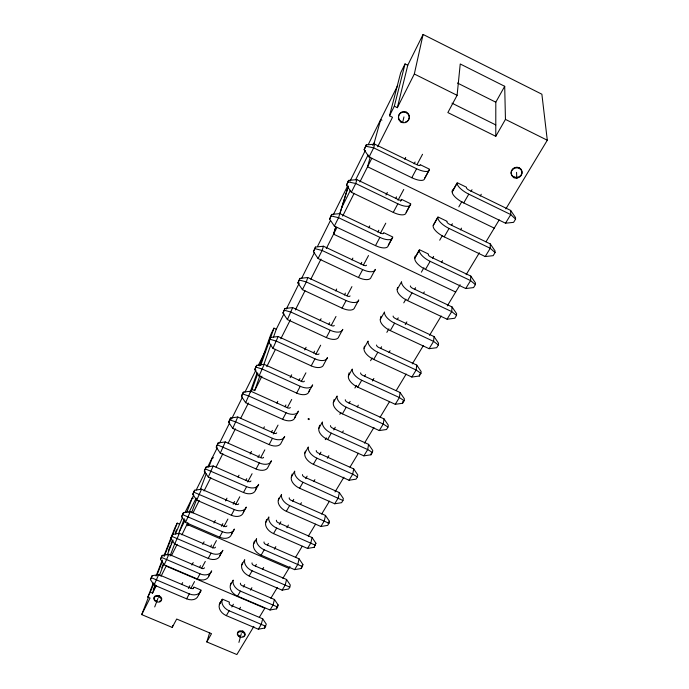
<?xml version="1.0" encoding="UTF-8"?>
<svg xmlns="http://www.w3.org/2000/svg" width="689" height="689" viewBox="0 0 689 689"><rect width="100%" height="100%" fill="white"/><g stroke="black" fill="none" stroke-linecap="round" stroke-linejoin="round"><path stroke-width="1.03" d="M495.779 136.31L495.804 102.196L504.701 86.306L460.235 63.982L457.1 95.315L447.859 112.574L495.779 136.31L505.45 119.386L504.701 86.306M495.055 252.57L490.249 248.281L449.056 228.447A13.108 4.952 29.4 0 1 437.859 217.423L433.123 225.82A13.039 5.03 29.4 0 0 444.216 236.861L485.211 256.549L493.169 255.662L495.055 252.57L495.064 250.925L490.292 243.923L449.435 224.235A2.877 1.085 29.4 0 1 446.98 221.824M490.292 243.923L490.249 248.281L485.211 256.549M415.105 256.196L414.795 258.297A12.772 5.305 29.5 0 0 425.501 269.399L465.747 288.527L473.567 287.597L475.384 284.635L475.444 282.929L470.776 276.074L430.659 256.937A2.816 1.145 29.5 0 1 428.291 254.517M470.776 276.074L470.578 280.595L465.747 288.527M397.553 287.408L397.2 289.475A12.523 5.546 29.6 0 0 407.535 300.619L447.066 319.214L454.757 318.258L456.506 315.416L456.618 313.65L452.044 306.932L412.642 288.321A2.765 1.206 29.6 0 1 410.36 285.892M452.044 306.932L451.7 311.6L447.066 319.214M380.888 316.311L380.302 319.429A12.273 5.779 29.6 0 0 390.293 330.599L429.118 348.694L436.688 347.712L438.359 344.982L438.523 343.165L434.044 336.577L395.34 318.473A2.704 1.257 29.6 0 1 393.126 316.036M466.462 187.735A2.937 1.016 29.4 0 0 469.011 190.121L510.644 210.412L515.518 217.552L515.57 219.136L513.598 222.349L505.511 223.21L463.731 202.928A13.315 4.72 29.4 0 1 452.225 191.964L452.415 189.863M434.044 336.577L433.57 341.374L429.118 348.694M364.472 346.145L364.05 348.229A12.04 5.977 29.7 0 0 373.714 359.425L411.858 377.038L419.308 376.03L420.927 373.404L421.134 371.552L416.742 365.075L378.709 347.454A2.653 1.3 29.7 0 1 376.564 345.017M419.308 376.03L419.523 374.17M416.742 365.075L416.147 370.002L411.858 377.038M349.099 372.818L348.41 375.944A11.808 6.167 29.8 0 0 357.763 387.149L395.262 404.305L402.591 403.28L404.15 400.748L404.4 398.853L400.085 392.506L362.707 375.341A2.601 1.344 29.8 0 1 360.631 372.895M402.591 403.28L402.85 401.377M400.085 392.506L399.387 397.536L395.262 404.305M334.079 399.517L333.347 402.634A11.592 6.33 29.8 0 0 342.407 413.839L379.277 430.556L386.503 429.514L387.993 427.077L388.286 425.147L384.057 418.912L347.299 402.187A2.558 1.378 29.8 0 1 345.292 399.732M384.057 418.912L383.248 424.036L379.277 430.556M319.601 425.242L318.843 428.351A11.386 6.485 29.9 0 0 327.619 439.548L363.878 455.86L370.992 454.792L372.43 452.44L372.758 450.485L368.606 444.362L332.451 428.05A2.506 1.412 29.9 0 1 330.513 425.595M370.992 454.792L371.319 452.828M368.606 444.362L367.702 449.572L363.878 455.86M305.373 451.088L304.848 453.147A11.179 6.623 30 0 0 313.366 464.334L349.03 480.242L356.032 479.165L357.427 476.9L357.78 474.91L353.707 468.899L318.146 452.983A2.463 1.447 30 0 1 316.26 450.537M353.707 468.899L352.725 474.178L349.03 480.242M292.162 474.015L291.344 477.072A10.981 6.744 30.1 0 0 299.612 488.243L334.708 503.771L341.606 502.686L342.95 500.498L343.337 498.483L339.332 492.575L304.34 477.029A2.42 1.473 30.1 0 1 302.505 474.592M339.332 492.575L338.265 497.923L334.708 503.771M278.881 498.104L278.313 500.171A10.791 6.856 30.2 0 0 286.331 511.324L320.876 526.491L327.68 525.388L328.972 523.278L329.394 521.237L325.458 515.424L291.008 500.248A2.377 1.499 30.1 0 1 289.234 497.811M325.458 515.424L324.321 520.841L320.876 526.491M266.583 519.42L265.721 522.486A10.611 6.95 30.2 0 0 273.516 533.613L307.518 548.427L314.227 547.316L314.666 545.257M314.227 547.316L315.915 543.225L312.048 537.506L278.141 522.675A2.343 1.524 30.2 0 1 276.418 520.247M312.048 537.506L310.842 542.975L307.518 548.427M406.269 112.677L406.389 112.135M397.346 107.673L407.759 65.248L405.063 63.905L394.332 106.192L397.346 107.673L414.33 74.007L423.098 34.45L541.881 94.221L547.299 140.229L505.855 208.896M254.439 540.96L253.543 544.06A10.438 7.045 30.3 0 0 261.122 555.153L294.608 569.639L301.214 568.52L302.428 566.547L302.893 564.472L299.095 558.848L265.696 544.353A2.3 1.542 30.3 0 1 264.025 541.933M402.712 122.427L403.943 116.923M301.214 568.52L301.687 566.444M401.317 122.521L401.575 121.41M299.095 558.848L297.82 564.36L294.608 569.639M242.373 562.887L241.77 564.928A10.266 7.123 30.4 0 0 249.142 575.978L282.12 590.146L288.639 589.017L289.811 587.114L290.293 585.021L286.564 579.492L253.664 565.316A2.265 1.559 30.4 0 1 252.036 562.896M286.564 579.492L285.229 585.047L282.12 590.146M230.996 583.066L230.376 585.125A10.102 7.191 30.6 0 0 237.55 596.131L270.045 609.998L276.47 608.861L277.598 607.009L278.106 604.916L274.429 599.473L242.028 585.598A2.222 1.576 30.5 0 1 240.444 583.187M276.47 608.861L276.806 607.457M274.429 599.473L273.051 605.054L270.045 609.998M219.972 602.642L219.343 604.675A9.939 7.252 30.7 0 0 226.328 615.639L258.341 629.212L264.679 628.067L265.213 625.956M264.679 628.067L266.307 624.165L262.69 618.808L230.755 605.235A2.188 1.593 30.6 0 1 229.213 602.832M262.69 618.808L261.252 624.423L258.341 629.212M377.632 146.783L392.515 117.268L389.509 115.795L400.697 72.715L405.063 63.905M304.392 381.112A2.567 1.395 28.1 0 1 301.67 381.422L264.188 364.36L256.696 365.325L255.412 367.9L254.758 369.7L259.047 376.039L296.649 393.083A11.653 6.408 28.1 0 0 309.017 391.576L309.576 389.526M238.919 642.398L241.322 633.622M242.373 632.571L242.855 630.814M239.677 636.851L239.918 635.981M420.083 165.127A2.954 1.033 28.3 0 1 417.258 164.904L374.678 144.156L373.662 147.842L369.071 156.98L411.798 177.719A13.392 4.78 28.3 0 0 424.648 178.554L429.454 169.692A13.47 4.702 28.3 0 1 416.595 168.745L373.662 147.842L365.825 146.275L364.119 149.702L369.071 156.98M370.234 157.126L367.547 166.772L494.254 228.119M373.92 143.898L380.681 119.619L381.913 120.222M290.293 407.44A2.523 1.43 28 0 1 287.589 407.802L250.736 391.171L243.363 392.153L242.123 394.642L241.451 396.476L245.654 402.695L282.619 419.317A11.437 6.554 28 0 0 294.909 417.568L295.486 415.527M401.463 199.879A2.894 1.102 28.3 0 1 398.655 199.75L356.885 179.622L355.739 183.515L351.347 192.265L393.264 212.393A13.117 5.09 28.3 0 0 406.054 212.806L410.67 204.314A13.186 5.012 28.3 0 1 397.854 203.798L355.739 183.515L348.134 181.862L346.498 185.143L351.347 192.265M365.825 146.275L366.229 144.897L374.678 144.156M364.119 149.702L366.229 144.897M250.925 480.931A2.394 1.516 27.9 0 1 248.281 481.43L213.202 465.971L206.166 467.004L205.055 469.235L204.323 471.173L208.302 477.064L243.484 492.514A10.843 6.924 27.9 0 0 255.516 490.146L256.454 487.071M253.871 626.387L236.87 654.55L206.812 641.933L209.654 632.743M383.618 233.201A2.834 1.163 28.3 0 1 380.819 233.158L339.832 213.607L338.575 217.698L334.363 226.078L375.488 245.628A12.85 5.366 28.3 0 0 388.226 245.654L392.652 237.507A12.91 5.297 28.3 0 1 379.897 237.386L338.575 217.698L331.185 215.958L329.618 219.102L334.363 226.078M339.953 213.357L348.35 186.056L339.978 213.323M333.588 234.114L335.776 227L333.562 234.157L455.679 292.024M348.134 181.862L348.582 180.397L356.885 179.622M346.498 185.143L348.582 180.397M238.704 503.754A2.351 1.533 27.9 0 1 236.077 504.288L201.558 489.19L194.617 490.241L193.549 492.394L192.799 494.349L196.709 500.145L231.332 515.234A10.662 7.028 27.9 0 0 243.277 512.694L243.915 510.661M226.888 525.802A2.308 1.559 27.8 0 1 224.287 526.379L190.302 511.626L183.463 512.685L182.43 514.769L181.663 516.741L185.513 522.443L219.593 537.187A10.481 7.114 27.8 0 0 231.444 534.483L232.098 532.433M366.496 265.17A2.773 1.223 28.2 0 1 363.706 265.213L323.468 246.214L322.107 250.469L318.068 258.521L358.444 277.512A12.591 5.615 28.2 0 0 371.113 277.185L375.359 269.356A12.652 5.555 28.2 0 1 362.672 269.606L322.107 250.469L314.925 248.66L313.426 251.683L318.068 258.521M331.185 215.958L331.676 214.425L339.832 213.607M215.468 547.126A2.274 1.576 27.8 0 1 212.884 547.738L179.416 533.312L172.681 534.388L171.682 536.395L170.906 538.393L174.687 544L208.242 558.417A10.309 7.191 27.8 0 0 220.006 555.558L220.997 552.526M329.618 219.102L331.676 214.425M350.046 295.874A2.722 1.275 28.2 0 1 347.273 295.994L307.768 277.512L306.312 281.93L302.428 289.664L342.071 308.129A12.342 5.848 28.2 0 0 354.671 307.466L358.754 299.948A12.402 5.788 28.2 0 1 346.136 300.533L306.312 281.93L299.319 280.053L297.881 282.955L302.428 289.664M204.418 567.762A2.239 1.593 27.7 0 1 201.851 568.399L168.891 554.292L162.251 555.368L161.286 557.323L160.494 559.33L164.215 564.851L197.269 578.949A10.146 7.26 27.7 0 0 208.939 575.952L209.611 573.911M313.426 251.683L315.459 247.067L323.468 246.214M314.925 248.66L315.459 247.067M334.234 325.389A2.67 1.318 28.2 0 1 331.487 325.578L292.67 307.595L287.399 319.584L326.336 337.558A12.101 6.046 28.2 0 0 338.867 336.585L342.795 329.359A12.161 6.003 28.2 0 1 330.246 330.255L291.128 312.151L284.324 310.214L282.938 313.004L287.399 319.584M297.881 282.955L299.887 278.399L307.768 277.512M299.319 280.053L299.887 278.399M319.033 353.784A2.618 1.361 28.1 0 1 316.294 354.034L278.158 336.525L272.947 348.35L311.204 365.85A11.868 6.235 28.1 0 0 323.658 364.602L327.439 357.643A11.928 6.192 28.1 0 1 314.968 358.823L276.539 341.21L269.916 339.221L268.581 341.899L272.947 348.35M148.678 596.7L141.701 614.605L172.207 627.412L172.922 625.388M282.938 313.004L284.927 308.508L292.67 307.595M284.324 310.214L284.927 308.508M257.841 373.36L252.105 389.44L254.672 390.594L259.986 375.505M263.887 364.438L270.975 344.311M273.455 337.266L276.298 329.221L283.954 313.831M264.188 364.36L259.047 376.039M269.916 339.221L270.536 337.464L278.158 336.525M260.709 365.325L273.964 328.153L276.298 329.221M250.193 392.084L257.066 372.895M259.598 365.825L270.811 334.509L273.964 328.153M250.736 391.171L245.654 402.695M268.581 341.899L270.536 337.464M254.758 369.7L256.696 365.325M276.694 432.821A2.48 1.464 28 0 1 274.015 433.226L237.774 417.009L232.753 428.386L269.106 444.594A11.231 6.692 28 0 0 281.31 442.622L284.686 436.395A11.282 6.657 28 0 1 272.465 438.316L235.957 422.004L229.816 419.885L228.619 422.279L232.753 428.386M241.451 396.476L243.363 392.153M263.586 457.298A2.437 1.49 28 0 1 260.924 457.754L225.269 441.925L220.308 453.164L256.067 468.976A11.033 6.812 28 0 0 268.185 466.806L271.449 460.795A11.084 6.787 28 0 1 259.305 462.922L217.405 444.844L216.251 447.161L220.308 453.164M213.202 465.971L208.302 477.064M228.619 422.279L230.514 418.016L237.774 417.009M229.816 419.885L230.514 418.016M201.558 489.19L196.709 500.145M181.913 534.862L187.864 522.598M191.576 512.754L196.847 498.776M200.353 489.491L206.235 473.894M208.776 467.151L212.47 457.375M216.251 447.161L218.12 442.949L225.269 441.925M217.405 444.844L218.12 442.949M190.302 511.626L185.513 522.443M156.369 601.695L156.687 600.851M154.715 606.931L157.936 598.405M158.711 597.217L159.357 595.511M204.323 471.173L206.166 467.004M170.019 556.032L174.817 543.518M178.477 533.958L184.308 518.757M186.822 512.177L192.352 497.759L193.333 498.181M179.416 533.312L174.687 544M168.891 554.292L164.215 564.851M192.799 494.349L194.617 490.241M181.663 516.741L183.463 512.685M141.701 614.605L150.047 598.052L147.834 597.113L150.305 592.187L152.527 593.126L155.628 585.116M159.503 575.1L163.767 564.084M167.255 555.067L173.068 540.047M175.394 534.044L182.542 517.456M193.721 587.734A2.196 1.602 27.6 0 1 191.172 588.406L158.703 574.6L154.078 585.03L186.641 598.827A9.982 7.329 27.6 0 0 198.217 595.701L200.887 590.783A10.016 7.312 27.6 0 1 189.286 593.875L151.356 577.709L150.417 579.595L154.078 585.03M153.156 590.025L155.103 585.004M161.717 567.951L163.267 563.938M168.323 550.899L170.269 545.877M171.053 543.871L172.216 540.865M175.325 532.838L176.496 529.824M147.834 597.113L153.311 583.083M156.05 576.064L162.32 560.019M163.887 556.014L174.842 527.946L177.228 523.14L179.269 524.028M170.906 538.393L172.681 534.388M150.305 592.187L153.819 583.178M156.937 575.177L162.406 561.165M164.352 556.161L177.228 523.14M160.494 559.33L162.251 555.368M151.356 577.709L152.157 575.685L158.703 574.6M150.417 579.595L152.157 575.685M184.876 512.771L193.79 494.874M196.184 490.068L205.279 471.819M207.665 467.013L217.242 447.79M219.627 442.993L229.661 422.848M231.573 419.015L242.562 396.95M244.948 392.153L255.938 370.096M258.323 365.299L265.007 351.872M286.348 309.025L299.276 283.067M301.67 278.261L314.606 252.295M317.474 246.533L330.41 220.566M333.278 214.796L347.644 185.952M350.055 181.112L365.368 150.366M368.245 144.604L397.708 85.436M407.759 65.248L423.098 34.45M179.416 531.52L185.152 520.066M188.975 512.427L196.158 498.104M341.761 207.501L350.365 190.328M355.627 179.829L368.064 155.016M372.844 145.474L374.273 142.614M251.149 391.352L252.105 389.44M389.509 115.795L394.332 106.192M152.527 593.126L156.291 585.676M160.985 576.357L166.152 566.117L264.834 608.215L259.357 617.301M171.406 555.696L177.142 544.336M192.972 512.943L199.233 500.515M204.056 490.956L210.808 477.572M216.105 467.056L222.857 453.681M228.162 443.165L235.388 428.825M240.694 418.309L248.41 403.013M254.672 390.594L261.932 376.194M266.772 366.6L275.479 349.323M280.811 338.764L290.491 319.575M295.331 309.972L305.012 290.784M310.817 279.26L320.979 259.107M326.302 248.548L336.93 227.473M342.674 216.096L354.155 193.325M359.891 181.948L371.871 158.203M187.709 525.785L188.674 523.89M181.689 584.505L182.663 582.644M191.904 565.032L193.196 562.56M202.738 544.362L204.082 541.812M213.943 522.994L215.33 520.359M225.536 500.903L226.965 498.173M238.015 477.098L239.005 475.221M250.133 454.008L251.468 451.45M263.456 428.584L264.387 426.818M276.814 403.117L277.779 401.282M290.172 377.65L291.671 374.79M304.71 349.926L306.097 347.29M320.127 320.549L321.083 318.723M335.664 290.913L336.663 289.018M351.933 259.891L352.871 258.108M368.779 227.775L369.743 225.923M385.952 195.021L387.339 192.386M404.727 159.228L405.683 157.402M188.373 588.484L189.854 585.702M199.621 567.323L200.49 565.686M210.584 546.696L211.489 545.008M221.453 526.258L222.848 523.623M233.158 504.236L234.604 501.514M245.766 480.517L246.765 478.64M258.005 457.505L259.357 454.947M271.466 432.167L272.405 430.41M284.962 406.794L285.935 404.96M298.957 380.466L299.965 378.571M313.598 352.914L314.528 351.166M328.696 324.519L329.661 322.702M344.388 294.995L345.396 293.101M360.821 264.085L361.768 262.311M377.83 232.098L378.812 230.247M395.641 198.587L396.571 196.839M414.123 163.81L415.097 161.984M190.844 588.484L194.522 581.585M201.481 568.546L205.288 561.423M212.47 547.953L216.406 540.589M223.779 526.758L227.895 519.05M235.526 504.744L239.781 496.769M247.678 481.973L252.088 473.713M260.675 457.617L264.826 449.839M273.249 434.053L278.029 425.104M287.261 407.802L291.714 399.448M301.205 381.663L305.916 372.827M315.769 354.37L320.669 345.198M331.297 325.277L335.991 316.475M347.041 295.77L351.924 286.624M363.31 265.282L368.503 255.55M380.362 233.321L385.771 223.193M398.027 200.215L403.771 189.458M417.052 164.559L422.546 154.267M186.641 598.827L189.286 593.875M197.269 578.949L199.999 573.842A10.18 7.243 27.7 0 0 211.695 570.88L208.939 575.952M208.242 558.417L211.067 553.138A10.352 7.174 27.8 0 0 222.857 550.313L220.006 555.558M219.593 537.187L222.513 531.727A10.524 7.088 27.8 0 0 234.389 529.057L231.444 534.483M231.332 515.234L234.355 509.584A10.705 7.002 27.9 0 0 246.317 507.078L243.277 512.694M243.484 492.514L246.61 486.658A10.895 6.899 27.9 0 0 258.668 484.341L255.516 490.146M256.067 468.976L259.305 462.922M269.106 444.594L272.465 438.316M282.619 419.317L286.107 412.797A11.489 6.52 28 0 0 298.415 411.109L294.909 417.568M296.649 393.083L300.266 386.322A11.704 6.365 28.1 0 0 312.66 384.875L309.017 391.576M311.204 365.85L314.968 358.823M326.336 337.558L330.246 330.255M342.071 308.129L346.136 300.533M358.444 277.512L362.672 269.606M375.488 245.628L379.897 237.386M393.264 212.393L397.854 203.798M411.798 177.719L416.595 168.745M172.207 627.412L176.694 619.032L211.523 633.691L206.812 641.933M193.075 588.699L193.953 587.054L201.11 590.103L198.449 595.02M400.55 201.274L401.566 199.379L410.756 203.806L406.148 212.298M388.329 245.12L392.747 236.982L383.73 232.675M424.717 178.072L429.523 169.218L420.161 164.654M219.558 603.986L222.306 599.12L229.42 602.143M414.873 257.755L419.412 249.702L428.36 253.974M433.183 225.303L437.92 216.906L447.023 221.307M452.268 191.464L457.212 182.714L466.487 187.236M219.343 604.675L222.091 599.8A9.982 7.243 30.6 0 0 229.118 610.781L265.782 626.275M230.376 585.125L233.218 580.095A10.137 7.174 30.5 0 0 240.435 591.119L277.598 607.009M241.77 564.928L244.698 559.735A10.309 7.105 30.4 0 0 252.122 570.802L289.811 587.114M253.543 544.06L256.575 538.695A10.481 7.019 30.3 0 0 264.206 549.796L302.428 566.547M265.721 522.486L268.848 516.939A10.654 6.933 30.2 0 0 276.702 528.067L315.476 545.275M278.313 500.171L281.551 494.426A10.843 6.83 30.1 0 0 289.638 505.588L328.972 523.278M291.344 477.072L294.703 471.121A11.033 6.718 30.1 0 0 303.031 482.3L342.95 500.498M304.848 453.147L308.327 446.98A11.231 6.589 30 0 0 316.906 458.176L352.725 474.178L357.427 476.9M318.843 428.351L322.443 421.961A11.437 6.451 29.9 0 0 331.297 433.166L367.702 449.572L372.43 452.44M333.347 402.634L337.093 396.003A11.644 6.296 29.8 0 0 346.222 407.208L383.248 424.036L387.993 427.077M348.41 375.944L352.294 369.063A11.868 6.123 29.8 0 0 361.725 380.268L399.387 397.536L404.15 400.748M364.05 348.229L368.081 341.081A12.101 5.934 29.7 0 0 377.83 352.268L416.147 370.002L420.927 373.404M380.302 319.429L384.496 311.996A12.333 5.719 29.6 0 0 394.573 323.158L433.57 341.374L438.359 344.982M397.2 289.475L401.566 281.741A12.583 5.486 29.6 0 0 411.996 292.868L451.7 311.6L456.506 315.416M414.795 258.297L419.343 250.245A12.841 5.236 29.5 0 0 430.143 261.329L470.578 280.595L475.384 284.635M452.225 191.964L457.169 183.205A13.392 4.642 29.4 0 0 468.787 194.152L510.764 214.58L515.57 219.136M325.286 439.677L326.319 437.885M339.823 414.33L340.891 412.47M354.913 388.028L356.437 385.375M370.57 360.726L372.155 357.961M386.848 332.356L388.872 328.825M403.763 302.859L405.873 299.181M421.375 272.164L423.916 267.72M439.703 240.194L442.355 235.569M458.814 206.881L461.914 201.481M226.328 615.639L229.118 610.781M237.55 596.131L240.435 591.119M249.142 575.978L252.122 570.802M261.122 555.153L264.206 549.796M273.516 533.613L276.702 528.067M286.331 511.324L289.638 505.588M299.612 488.243L303.031 482.3M313.366 464.334L316.906 458.176M327.619 439.548L331.297 433.166M342.407 413.839L346.222 407.208M357.763 387.149L361.725 380.268M373.714 359.425L377.83 352.268M390.293 330.599L394.573 323.158M407.535 300.619L411.996 292.868M425.501 269.399L430.143 261.329M444.216 236.861L449.056 228.447M463.731 202.928L468.787 194.152M231.823 606.957L233.39 604.227M243.295 587.028L244.681 584.608M255.386 566.014L256.342 564.351M267.41 545.128L268.4 543.406M279.329 524.424L280.862 521.754M292.704 501.196L293.755 499.353M305.675 478.657L307.113 476.159M319.446 454.731L320.936 452.139M333.726 429.927L335.267 427.24M349.065 403.272L350.141 401.411M364.584 376.323L365.566 374.609M380.569 348.548L381.594 346.774M397.183 319.687L398.251 317.836M414.58 289.475L415.57 287.735M432.571 258.211L433.614 256.403M451.416 225.475L452.397 223.761M470.966 191.508L471.999 189.725M239.436 609.059L240.495 607.25M250.486 590.103L251.89 587.7M262.698 569.157L263.663 567.503M274.334 549.202L275.824 546.635M286.857 527.714L288.407 525.052M300.352 504.563L301.42 502.729M313.926 481.284L314.89 479.622M327.344 458.263L328.851 455.687M342.269 432.658L343.311 430.875M357.238 406.992L358.314 405.141M372.387 380.991L373.886 378.433M389.018 352.467L390.052 350.692M405.244 324.631L406.854 321.866M423.33 293.609L424.338 291.878M441.485 262.466L442.536 260.666M460.502 229.85L461.492 228.145M480.224 196.012L481.258 194.238M270.846 598.259L277.391 587.407M282.852 578.364L289.983 566.547M295.547 557.341L302.213 546.282M308.327 536.154L315.562 524.174M321.677 514.046L329.454 501.153M335.018 491.937L343.914 477.201M350.029 467.073L358.366 453.25M364.481 443.122L373.938 427.464M380.052 417.327L389.5 401.67M396.175 390.62L406.183 374.041M412.298 363.904L423.416 345.482M429.531 335.354L441.201 316.01M447.316 305.873L460.088 284.721M466.152 274.678L479.372 252.768M485.986 241.813L499.224 219.877M505.511 223.21L510.764 214.58L510.644 210.412M277.357 606.139L278.106 604.916M302.083 565.79L302.893 564.472M315.08 544.586L315.915 543.225M328.093 523.347L329.394 521.237M256.041 367.125L262.5 369.158L300.266 386.322M242.683 393.987L248.987 396.072L286.107 412.797M205.434 468.933L246.61 486.658M193.867 492.196L234.355 509.584M182.697 514.657L222.513 531.727M171.905 536.378L211.067 553.138M161.467 557.384L199.999 573.842M187.167 524.441L288.872 568.391M212.453 457.401L213.469 457.823M414.33 74.007L457.1 95.315M505.45 119.386L547.299 140.229M451.993 103.178L495.787 124.933M457.453 83.033L495.804 102.196M519.273 167.78L519.308 168.383M516.543 172.353L516.819 178.511M513.822 176.591L513.865 177.831M401.868 121.85A5.46 5.348 3 0 1 399.758 113.478A5.46 5.348 3 0 1 408.543 114.038A5.46 5.348 3 0 1 405.382 122.074M154.749 599.413A3.919 2.739 18.9 0 1 155.516 595.821A3.919 2.739 18.9 0 1 160.606 596.82A3.919 2.739 18.9 0 1 160.942 600.627M159.9 601.135A3.919 2.739 18.9 0 1 159.409 601.239M156.179 600.601A3.919 2.739 18.9 0 1 155.938 600.464M238.058 634.578A3.867 2.696 15.1 0 1 239.04 631.115A3.867 2.696 15.1 0 1 244.104 632.114A3.867 2.696 15.1 0 1 244.207 635.792M243.131 636.274A3.867 2.696 15.1 0 1 242.89 636.335M239.419 635.74A3.867 2.696 15.1 0 1 239.186 635.602M308.147 419.041C309.947 421.013 309.344 417.198 308.155 418.964M400.791 121.901A5.469 5.357 3.2 0 0 409.275 117.81A5.469 5.357 3.2 0 0 401.403 112.651A5.469 5.357 3.2 0 0 400.791 121.901M515.071 177.943A5.521 5.09 -17.4 0 0 521.9 171.475A5.521 5.09 -17.4 0 0 512.771 169.425A5.521 5.09 -17.4 0 0 515.071 177.943M515.045 177.323A5.512 5.081 -17.5 0 0 521.866 170.872A5.512 5.081 -17.5 0 0 512.745 168.822A5.512 5.081 -17.5 0 0 515.045 177.323M154.818 600.696A3.919 2.739 18.9 0 0 161.269 600.679A3.919 2.739 18.9 0 0 156.773 596.355A3.919 2.739 18.9 0 0 154.818 600.696M238.575 636.205A3.876 2.696 15.1 0 0 244.819 635.534A3.876 2.696 15.1 0 0 239.875 631.727A3.876 2.696 15.1 0 0 238.575 636.205"/></g></svg>
